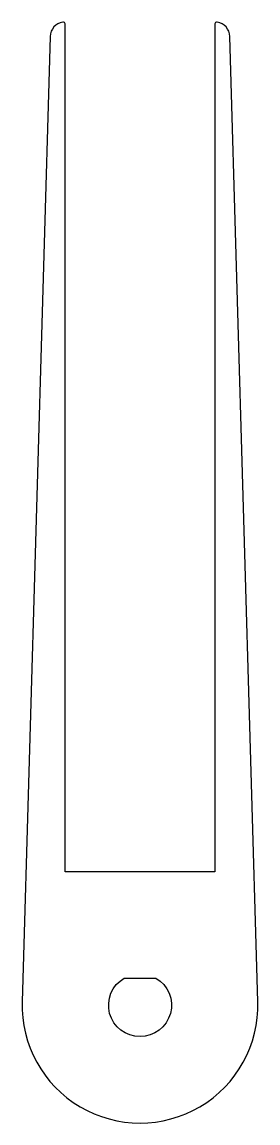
# Model space of a CAD drawing. Header units: inches. Extents: x -1.2 to 1.2, y -1.2 to 9.9.
import ezdxf

# ---------------------------------------------------------------- set-up
doc = ezdxf.new("R2010")
doc.units = ezdxf.units.IN
doc.layers.get('0').update_dxf_attribs({"linetype": 'CONTINUOUS'})

msp = doc.modelspace()

# ---------------------------------------------------------------- linework, layer by layer
for points in [[(0.9, 9.718, 0.361452), (0.773, 9.862, 0.460212), (0.75, 9.843), (0.75, 1.339), (-0.75, 1.339), (-0.75, 9.843, 0.460212), (-0.773, 9.862, 0.361452), (-0.9, 9.718), (-1.181, 0.034, 1.029402), (1.181, 0.034)], [(-0.157, 0.273), (0.158, 0.273, -3.732051)]]:
    msp.add_lwpolyline(points, format="xyb", close=True)

doc.saveas('drawing.dxf')
